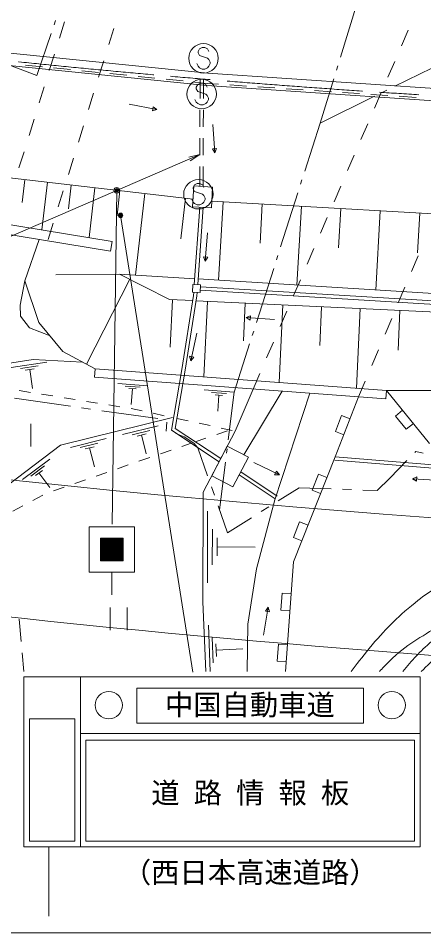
# Model space of a CAD drawing. Units: millimetres, scale not verified. Extents: x 40000 to 680000, y 20000 to 380000.
# Drawn here: x 182806 to 218626, y 205000 to 285682 of the extents above; entities that cross this region are included whole.
import ezdxf
from ezdxf.enums import TextEntityAlignment as Align

# ---------------------------------------------------------------- set-up
doc = ezdxf.new("R2010")
doc.units = ezdxf.units.MM
doc.header["$LTSCALE"] = 1000
doc.header["$PDMODE"] = 32
doc.header["$PDSIZE"] = 500
doc.linetypes.add('CHAIN', pattern=[18.5, 12, -1.5, 3.5, -1.5])
for name, color, linetype, lineweight in [('M-BGD', 7, 'Continuous', 13), ('M-BMK', 2, 'CHAIN', 13), ('M-BMK-ROW', 30, 'Continuous', 13), ('M-STR-HTXT', 7, 'Continuous', 13), ('M-STR-STR1', 1, 'Continuous', 13), ('M-STR-STRC', 7, 'Continuous', 13), ('M-TTL-BAND', 7, 'Continuous', 13)]:
    doc.layers.add(name, color=color, linetype=linetype, lineweight=lineweight)
doc.styles.add('ＭＳ ゴシック', font='')
doc.styles.get('ＭＳ ゴシック').set_extended_font_data('MS Gothic')

# ---------------------------------------------------------------- blocks, each defined once
blk = doc.blocks.new('open_arrow')
at = {"color": 0, "linetype": 'Continuous', "lineweight": -2}
blk.add_lwpolyline([(7.5, 1.25), (0, 0), (7.5, -1.25)], dxfattribs=at)

msp = doc.modelspace()

# ---------------------------------------------------------------- linework, layer by layer
at = {"layer": 'M-BGD'}
for p, q in [((211269, 282255), (212745, 287032)), ((186100, 285478), (185971, 285100)), ((185714, 284342), (184450, 280620)), ((184450, 280620), (180693, 282060)), ((216086, 279687), (220574, 281891)), ((183442, 281557), (184935, 281406)), ((185930, 281306), (187422, 281155)), ((188417, 281054), (189909, 280904)), ((190904, 280803), (192397, 280652)), ((210915, 281109), (211033, 281491)), ((193392, 280552), (194884, 280401)), ((195879, 280300), (197371, 280149)), ((198366, 280049), (199486, 279935)), ((198863, 278601), (198868, 280341)), ((199162, 278592), (199168, 280341)), ((209472, 276440), (210679, 280344)), ((199486, 279935), (200488, 279868)), ((201486, 279802), (202982, 279702)), ((203980, 279635), (205477, 279535)), ((206474, 279468), (207971, 279368)), ((208969, 279301), (210465, 279201)), ((215009, 279159), (215368, 279335)), ((209472, 276440), (214291, 278806)), ((211463, 279134), (212960, 279034)), ((213958, 278967), (215454, 278867)), ((216452, 278800), (217949, 278700)), ((192602, 278099), (195057, 277626)), ((194653, 277513), (194724, 277881)), ((195057, 277626), (194653, 277513)), ((194724, 277881), (195057, 277626)), ((198855, 276101), (198860, 277601)), ((199155, 276092), (199160, 277592)), ((199986, 276308), (200167, 273814)), ((208111, 272184), (209472, 276440)), ((198848, 273601), (198852, 275101)), ((199148, 273592), (199152, 275092)), ((199952, 274175), (200326, 274202)), ((200167, 273814), (199952, 274175)), ((200326, 274202), (200167, 273814)), ((170071, 272967), (198244, 269732)), ((198840, 270862), (198845, 272601)), ((199140, 270844), (199145, 272592)), ((183382, 271439), (183152, 269437)), ((185384, 271209), (184902, 267012)), ((207746, 271041), (207868, 271422)), ((187483, 270968), (187242, 268869)), ((189581, 270727), (189076, 266327)), ((191781, 270474), (191529, 268275)), ((193981, 270222), (193155, 263029)), ((197577, 269809), (197165, 266212)), ((200898, 269501), (200497, 262572)), ((205979, 265517), (207502, 270279)), ((198360, 262202), (198835, 269020)), ((198660, 262189), (199135, 269009)), ((204362, 269300), (204162, 265836)), ((207826, 269100), (207424, 262141)), ((211305, 268899), (211104, 265419)), ((214785, 268698), (214381, 261708)), ((218279, 268495), (218077, 265001)), ((199511, 266747), (199329, 264254)), ((199329, 264254), (199169, 264641)), ((199169, 264641), (199543, 264614)), ((205614, 264374), (205736, 264755)), ((199543, 264614), (199329, 264254)), ((191756, 263116), (186116, 263049)), ((198395, 262703), (191756, 263116)), ((203847, 258849), (205370, 263612)), ((192648, 262662), (188831, 255164)), ((196424, 260855), (196223, 256652)), ((198521, 260755), (232309, 259146)), ((199519, 260707), (199202, 254046)), ((202850, 260549), (202692, 257218)), ((206181, 260390), (205856, 253553)), ((209600, 260227), (209437, 256809)), ((213018, 260064), (212684, 253047)), ((216527, 259897), (216360, 256388)), ((202945, 259268), (203332, 259430)), ((205439, 259099), (202945, 259268)), ((203306, 259056), (202945, 259268)), ((203332, 259430), (203306, 259056)), ((198582, 257910), (198039, 255470)), ((203482, 257707), (203604, 258088)), ((201877, 252689), (203238, 256945)), ((198039, 255470), (197937, 255877)), ((197937, 255877), (198304, 255795)), ((198304, 255795), (198039, 255470)), ((182177, 254873), (185324, 255345)), ((182996, 254781), (184569, 255017)), ((183420, 254631), (184207, 254749)), ((183814, 254690), (184065, 253011)), ((191599, 253451), (194237, 253255)), ((182897, 252828), (183885, 252671)), ((192246, 253226), (193564, 253128)), ((192562, 253026), (193222, 252977)), ((192892, 253001), (192788, 251595)), ((199240, 252885), (201877, 252689)), ((199886, 252660), (201205, 252562)), ((201355, 248490), (201877, 252689)), ((201966, 249260), (203557, 252966)), ((202725, 247165), (206133, 252775)), ((208572, 252594), (205472, 243191)), ((215341, 252850), (219133, 248173)), ((215341, 252850), (220853, 252833)), ((184872, 252513), (185860, 252356)), ((186847, 252199), (187835, 252041)), ((188823, 251884), (189810, 251727)), ((200203, 252460), (200862, 252411)), ((200533, 252435), (200428, 251028)), ((190798, 251569), (191785, 251412)), ((192772, 251251), (193749, 251039)), ((216765, 251094), (216143, 250590)), ((194727, 250827), (195704, 250616)), ((196826, 250373), (197804, 250161)), ((211371, 250629), (210823, 249232)), ((212116, 250337), (211371, 250629)), ((216143, 250590), (217088, 249425)), ((183920, 249889), (183920, 247889)), ((192021, 248951), (195174, 249730)), ((192861, 248936), (194438, 249325)), ((198781, 249950), (199758, 249738)), ((200736, 249527), (201713, 249315)), ((217088, 249425), (217709, 249929)), ((187432, 247818), (190585, 248597)), ((193307, 248823), (194095, 249018)), ((193701, 248920), (194117, 247239)), ((198446, 248312), (199391, 248639)), ((200336, 248965), (201281, 249292)), ((210823, 249232), (211568, 248940)), ((188272, 247802), (189849, 248192)), ((188718, 247689), (189506, 247884)), ((189112, 247787), (189528, 246105)), ((197252, 247900), (198089, 248189)), ((201207, 247299), (201257, 247696)), ((193472, 246594), (194417, 246921)), ((195362, 247247), (196307, 247574)), ((183191, 244978), (185600, 246795)), ((183914, 245271), (185119, 246180)), ((191581, 245941), (192526, 246268)), ((200586, 242306), (201109, 246505)), ((203630, 246499), (205876, 245400)), ((184337, 245338), (184939, 245793)), ((184638, 245565), (185607, 244280)), ((189691, 245288), (190636, 245615)), ((205502, 243281), (202314, 245392)), ((205668, 243531), (202454, 245659)), ((205457, 245397), (205622, 245733)), ((205876, 245400), (205457, 245397)), ((205622, 245733), (205876, 245400)), ((209328, 245446), (208773, 244052)), ((210071, 245150), (209328, 245446)), ((187800, 244635), (188746, 244962)), ((217628, 245044), (218013, 245209)), ((220123, 244893), (217628, 245044)), ((217991, 244835), (217628, 245044)), ((218013, 245209), (217991, 244835)), ((185910, 243982), (186855, 244309)), ((208773, 244052), (209516, 243756)), ((184104, 243135), (184987, 243605)), ((182338, 242197), (183221, 242666)), ((199518, 235873), (199536, 242203)), ((207663, 241265), (207109, 239871)), ((208407, 240969), (207663, 241265)), ((199944, 237455), (199953, 240620)), ((200368, 238245), (200373, 239827)), ((207109, 239871), (207852, 239575)), ((200371, 239036), (203747, 239026)), ((206114, 234948), (206007, 233452)), ((206912, 234891), (206114, 234948)), ((190929, 233708), (190929, 231708)), ((192429, 233708), (192429, 231708)), ((204481, 231253), (204890, 233720)), ((204644, 233381), (204890, 233720)), ((205014, 233319), (204644, 233381)), ((204890, 233720), (205014, 233319)), ((206007, 233452), (206805, 233395)), ((182891, 232672), (183069, 230680)), ((199765, 228041), (199598, 232140)), ((200032, 228809), (199941, 231038)), ((200306, 229378), (200260, 230493)), ((200283, 229935), (202660, 230033)), ((205793, 230460), (205686, 228963)), ((206591, 230403), (205793, 230460)), ((183157, 229684), (183304, 228038)), ((205686, 228963), (206484, 228906))]:
    msp.add_line(p, q, dxfattribs=at)
for points in [[(73564, 300756), (90163, 297028), (102242, 294532), (127541, 289882), (155837, 285594), (168993, 283925), (199562, 280835), (227478, 278968), (253703, 278037), (267948, 277865), (287186, 278005), (313930, 278918), (343196, 280534), (378298, 283217), (417698, 287202), (456899, 291519), (475782, 293337), (496774, 295187), (522235, 297190), (539996, 298431), (555299, 299079), (563797, 299249)], [(563821, 298150), (555333, 297979), (540058, 297333), (522317, 296093), (496865, 294091), (475883, 292242), (457011, 290425), (417814, 286108), (378395, 282121), (343268, 279436), (313979, 277819), (287208, 276905), (267946, 276765), (253677, 276937), (227421, 277869), (199470, 279739), (168868, 282832), (155685, 284505), (127359, 288797), (102031, 293452), (89931, 295953), (73313, 299685)], [(199899, 269558), (226684, 268009), (259170, 266919), (302465, 267047)], [(184652, 266167), (183381, 262518), (184627, 258852), (186744, 256284), (189587, 254758)], [(191756, 263116), (196176, 260866), (198219, 260769)], [(210784, 246703), (246137, 243799), (289596, 260309), (298409, 261897), (300510, 263379)], [(210808, 247002), (246094, 244104), (289515, 260599), (298290, 262180), (300534, 263763)], [(185611, 257659), (183809, 258372), (183000, 259389), (182968, 260362), (183381, 262518)], [(238592, 260593), (234157, 260478), (198694, 262684)], [(200550, 246560), (196348, 249341), (197251, 254696), (198292, 261226), (198311, 261501)], [(200690, 246827), (196676, 249484), (197547, 254648), (198590, 261191), (198611, 261487)], [(198884, 261693), (233159, 259616), (233214, 259617), (248662, 261551)], [(198897, 261993), (233177, 259915), (248678, 261855)], [(188476, 255355), (184123, 255569), (181301, 255146), (180089, 253640)], [(212875, 252275), (210808, 247002), (207115, 237723), (206422, 228043)], [(196443, 250456), (186547, 248011), (178048, 241598)], [(199365, 228041), (199113, 234208), (199140, 243871), (201966, 249260)], [(205472, 243191), (203850, 237107), (203094, 232225), (203028, 228042)]]:
    msp.add_lwpolyline(points, dxfattribs=at)
for points in [[(198204, 269057), (199864, 268959), (199972, 270795), (198313, 270893)], [(176772, 267459), (190950, 265135), (191092, 265997), (176914, 268321)], [(198217, 262208), (198186, 261506), (198874, 261476), (198905, 262178)], [(189587, 254758), (215341, 252850), (215286, 252097), (189532, 254005)], [(201268, 247929), (199899, 245318), (201763, 244341), (203132, 246952)]]:
    msp.add_lwpolyline(points, close=True, dxfattribs=at)
for points, knots in [([(218406, 228045), (218899, 228548), (219441, 229058), (220089, 229650), (221577, 231011), (222503, 231687), (224210, 232762), (225493, 233569), (226334, 233803), (227725, 234405), (232863, 236631), (235837, 237674), (241169, 239384), (243076, 239995), (244274, 239879), (246162, 240546), (248293, 241299), (249507, 241722), (251484, 242818), (253215, 243779), (254959, 244028), (255479, 245939), (255633, 246500), (255725, 246834), (255662, 247418)], [0, 0, 0, 0, 1, 1, 1, 2, 2, 2, 3, 3, 3, 4, 4, 4, 5, 5, 5, 6, 6, 6, 7, 7, 7, 8, 8, 8, 8]), ([(212228, 228044), (212681, 228681), (213174, 229300), (213806, 230073), (215222, 231804), (216148, 232677), (217857, 234118), (219163, 235219), (220110, 235558), (221412, 236662), (222503, 237589), (222886, 238348), (223957, 239298), (225008, 240229), (225562, 240810), (226743, 241570), (227076, 241785), (227604, 241597), (227673, 241973), (227826, 242798), (227418, 243322), (227033, 244100), (226753, 244667), (226636, 245066), (226128, 245443)], [0, 0, 0, 0, 1, 1, 1, 2, 2, 2, 3, 3, 3, 4, 4, 4, 5, 5, 5, 6, 6, 6, 7, 7, 7, 8, 8, 8, 8]), ([(216782, 228045), (217587, 229043), (218221, 229766), (219356, 230711), (220589, 231737), (221476, 232040), (222823, 232912), (224018, 233686), (224619, 234234), (225871, 234912), (229927, 237111), (232656, 237316), (236981, 238921), (238299, 239410), (239012, 239751), (240345, 240197), (241182, 240477), (241669, 240578), (242511, 240845), (243918, 241293), (244726, 241492), (246099, 242033), (247301, 242506), (247978, 242780), (249110, 243401), (249919, 243845), (250610, 243958), (251027, 244781), (251211, 245146), (251295, 245353), (251345, 245778)], [0, 0, 0, 0, 1, 1, 1, 2, 2, 2, 3, 3, 3, 4, 4, 4, 5, 5, 5, 6, 6, 6, 7, 7, 7, 8, 8, 8, 9, 9, 9, 10, 10, 10, 10]), ([(214714, 228045), (214978, 228336), (215267, 228638), (215589, 228962), (217115, 230496), (218308, 230965), (220093, 232189), (221659, 233262), (222569, 233814), (224139, 234881), (224802, 235332), (225111, 235686), (225825, 236049), (226784, 236537), (227396, 236643), (228410, 237002), (233015, 238630), (235706, 239225), (240272, 240958), (241611, 241466), (242296, 241922), (243659, 242362), (244528, 242643), (245139, 242501), (245910, 242990), (246495, 243361), (246736, 243612), (247204, 244204)], [0, 0, 0, 0, 1, 1, 1, 2, 2, 2, 3, 3, 3, 4, 4, 4, 5, 5, 5, 6, 6, 6, 7, 7, 7, 8, 8, 8, 9, 9, 9, 9])]:
    msp.add_open_spline(points, degree=3, knots=knots, dxfattribs=at)
at = {"layer": 'M-BMK'}
msp.add_arc((271265, 1142911), 865602, 256.78872, 271.72199, dxfattribs=at)
at = {"layer": 'M-BMK-ROW'}
for p, q in [((182461, 252153), (187411, 251452)), ((188401, 251311), (189193, 251199)), ((190184, 251059), (195134, 250358)), ((195921, 250053), (195866, 249255)), ((196714, 249056), (196734, 249055)), ((196734, 249055), (197469, 248752)), ((197469, 248752), (198312, 248189)), ((198312, 248189), (198663, 247786)), ((198663, 247786), (199536, 245298)), ((217836, 247366), (217924, 247456)), ((217924, 247456), (218583, 247318)), ((215617, 245096), (217137, 246651)), ((214524, 244007), (215617, 245096)), ((199867, 244354), (200132, 243599)), ((205778, 243109), (207619, 244265)), ((207619, 244265), (210443, 244160)), ((211443, 244122), (212242, 244093)), ((213242, 244055), (214524, 244007)), ((200464, 242656), (201293, 240293)), ((204254, 242152), (204931, 242578)), ((201293, 240293), (203407, 241620))]:
    msp.add_line(p, q, dxfattribs=at)
at = {"layer": 'M-STR-HTXT'}
msp.add_lwpolyline([(198848, 273660), (162766, 258087), (130266, 258087)], dxfattribs=at)
for centre, start, end in [((306599, 1419841), 258.18995, 270.59532), ((307241, 1407663), 262.19688, 270.29042)]:
    msp.add_arc(centre, 1181465, start, end, dxfattribs=at)
at = {"layer": 'M-STR-STR1'}
for p, q in [((186439, 283938), (186885, 285370)), ((190801, 283358), (191247, 284790)), ((216656, 283254), (217252, 284631)), ((185547, 281073), (185993, 282505)), ((189909, 280494), (190355, 281926)), ((215466, 280501), (216061, 281878)), ((184655, 278209), (185101, 279641)), ((189017, 277629), (189463, 279061)), ((214275, 277747), (214880, 279147)), ((183763, 275345), (184209, 276777)), ((188125, 274765), (188571, 276197)), ((213084, 274994), (213679, 276371)), ((182871, 272480), (183317, 273912)), ((211893, 272240), (212488, 273617)), ((187233, 271901), (187679, 273333)), ((186341, 269036), (186787, 270468)), ((210702, 269487), (211297, 270864)), ((209511, 266733), (210107, 268110)), ((185449, 266172), (185895, 267604)), ((208320, 263980), (208916, 265357)), ((217545, 263329), (218129, 264711)), ((207129, 261226), (207725, 262603)), ((216378, 260566), (216961, 261948)), ((205938, 258473), (206534, 259850)), ((215210, 257802), (215794, 259184)), ((204748, 255719), (205343, 257096)), ((214043, 255039), (214627, 256421)), ((203557, 252966), (204152, 254343)), ((212875, 252275), (213459, 253657))]:
    msp.add_line(p, q, dxfattribs=at)
at = {"layer": 'M-STR-STRC'}
for p, q in [((198819, 282979), (198700, 282743)), ((198700, 282743), (198700, 282625)), ((198700, 282625), (198819, 282388)), ((199055, 283097), (198819, 282979)), ((198819, 282388), (199528, 282152)), ((199291, 283097), (199055, 283097)), ((199528, 282979), (199291, 283097)), ((199646, 282743), (199528, 282979)), ((198700, 281443), (198582, 281679)), ((199528, 282152), (199646, 282034)), ((199646, 282034), (199764, 281797)), ((199764, 281679), (199646, 281443)), ((199764, 281797), (199764, 281679)), ((198819, 281325), (198700, 281443)), ((199055, 281207), (198819, 281325)), ((199291, 281207), (199055, 281207)), ((199528, 281325), (199291, 281207)), ((199646, 281443), (199528, 281325)), ((198656, 279827), (198537, 279590)), ((198537, 279590), (198537, 279472)), ((198537, 279472), (198656, 279236)), ((198892, 279945), (198656, 279827)), ((198656, 279236), (199365, 278999)), ((199128, 279945), (198892, 279945)), ((199365, 279827), (199128, 279945)), ((199483, 279590), (199365, 279827)), ((198537, 278290), (198419, 278527)), ((199365, 278999), (199483, 278881)), ((199483, 278881), (199601, 278645)), ((199601, 278527), (199483, 278290)), ((199601, 278645), (199601, 278527)), ((198656, 278172), (198537, 278290)), ((198892, 278054), (198656, 278172)), ((199128, 278054), (198892, 278054)), ((199365, 278172), (199128, 278054)), ((199483, 278290), (199365, 278172)), ((198603, 271101), (198367, 270983)), ((198839, 271101), (198603, 271101)), ((199076, 270983), (198839, 271101)), ((191503, 270506), (191093, 241058)), ((198367, 270983), (198249, 270747)), ((198249, 270747), (198249, 270628)), ((198249, 270628), (198367, 270392)), ((198367, 270392), (199076, 270156)), ((199194, 270747), (199076, 270983)), ((198249, 269447), (198130, 269683)), ((199076, 270156), (199194, 270038)), ((199194, 270038), (199312, 269801)), ((199312, 269683), (199194, 269447)), ((199312, 269801), (199312, 269683)), ((198367, 269328), (198249, 269447)), ((198603, 269210), (198367, 269328)), ((198839, 269210), (198603, 269210)), ((199076, 269328), (198839, 269210)), ((199194, 269447), (199076, 269328)), ((191877, 268098), (198230, 227978)), ((189083, 240802), (193083, 240802)), ((189083, 236802), (189083, 240802)), ((193083, 240802), (193083, 236802)), ((190083, 239802), (192083, 239802)), ((190083, 239802), (190083, 237802)), ((190083, 239682), (190202, 239802)), ((190083, 239541), (190344, 239802)), ((190083, 239400), (190485, 239802)), ((190083, 239258), (190626, 239802)), ((190083, 239117), (190768, 239802)), ((190083, 238975), (190909, 239802)), ((190083, 238834), (191051, 239802)), ((190083, 238692), (191192, 239802)), ((190083, 238551), (191334, 239802)), ((190083, 238410), (191475, 239802)), ((190083, 238268), (191616, 239802)), ((190083, 238127), (191758, 239802)), ((190083, 237985), (191899, 239802)), ((190083, 237844), (192041, 239802)), ((192017, 237802), (190083, 239736)), ((192083, 237877), (190158, 239802)), ((190182, 237802), (192083, 239703)), ((192083, 238019), (190300, 239802)), ((192083, 238160), (190441, 239802)), ((192083, 238301), (190582, 239802)), ((192083, 238443), (190724, 239802)), ((192083, 238584), (190865, 239802)), ((192083, 238726), (191007, 239802)), ((192083, 238867), (191148, 239802)), ((192083, 239008), (191289, 239802)), ((192083, 239150), (191431, 239802)), ((192083, 239291), (191572, 239802)), ((192083, 239433), (191714, 239802)), ((192083, 239574), (191855, 239802)), ((192083, 239716), (191997, 239802)), ((192083, 239802), (192083, 237802)), ((191875, 237802), (190083, 239594)), ((191734, 237802), (190083, 239453)), ((191592, 237802), (190083, 239311)), ((191451, 237802), (190083, 239170)), ((191310, 237802), (190083, 239029)), ((191168, 237802), (190083, 238887)), ((190324, 237802), (192083, 239561)), ((190465, 237802), (192083, 239420)), ((190606, 237802), (192083, 239278)), ((190748, 237802), (192083, 239137)), ((190889, 237802), (192083, 238995)), ((191031, 237802), (192083, 238854)), ((191027, 237802), (190083, 238746)), ((190885, 237802), (190083, 238604)), ((190744, 237802), (190083, 238463)), ((190602, 237802), (190083, 238321)), ((190461, 237802), (190083, 238180)), ((190320, 237802), (190083, 238039)), ((191172, 237802), (192083, 238713)), ((191313, 237802), (192083, 238571)), ((191455, 237802), (192083, 238430)), ((191596, 237802), (192083, 238288)), ((191738, 237802), (192083, 238147)), ((190178, 237802), (190083, 237897)), ((192083, 237802), (190083, 237802)), ((191879, 237802), (192083, 238005)), ((192021, 237802), (192083, 237864)), ((193083, 236802), (189083, 236802)), ((191083, 236802), (191083, 234802)), ((188301, 212579), (188301, 227579)), ((188301, 222579), (218301, 222579)), ((185519, 212579), (185519, 206455))]:
    msp.add_line(p, q, dxfattribs=at)
for points in [[(183301, 227579), (218301, 227579), (218301, 212579), (183301, 212579)], [(193285, 226579), (213301, 226579), (213301, 223479), (193285, 223479)], [(183801, 223879), (187801, 223879), (187801, 213079), (183801, 213079)], [(188785, 221979), (217801, 221979), (217801, 213079), (188785, 213079)]]:
    msp.add_lwpolyline(points, close=True, dxfattribs=at)
for centre, radius in [((199173, 282152), 1300), ((199010, 278999), 1300), ((198721, 270156), 1300), ((191503, 270506), 150), ((191503, 270506), 120), ((191503, 270506), 90), ((191503, 270506), 60), ((191503, 270506), 30), ((191845, 268296), 200), ((191845, 268296), 160), ((191845, 268296), 120), ((191845, 268296), 80), ((191845, 268296), 40), ((190801, 225079), 1200), ((215801, 225079), 1200)]:
    msp.add_circle(centre, radius, dxfattribs=at)
msp.add_point((191503, 270506), dxfattribs=at)
at = {"layer": 'M-TTL-BAND'}
msp.add_line((40000, 205000), (579000, 205000), dxfattribs=at)

# ---------------------------------------------------------------- block references
at = {"layer": 'M-STR-HTXT', "xscale": 133, "yscale": 133, "rotation": 203.3}
msp.add_blockref('open_arrow', (198848, 273660), dxfattribs=at)

# ---------------------------------------------------------------- texts
at = {"layer": 'M-STR-STRC', "style": 'ＭＳ ゴシック'}
for s, p in [('中国自動車道', (203269, 225107)), ('道 路 情 報 板', (203301, 217338)), ('（西日本高速道路）', (203301, 210320))]:
    msp.add_text(s, height=1833, dxfattribs=at).set_placement(p, align=Align.MIDDLE_CENTER)

doc.saveas('drawing.dxf')
